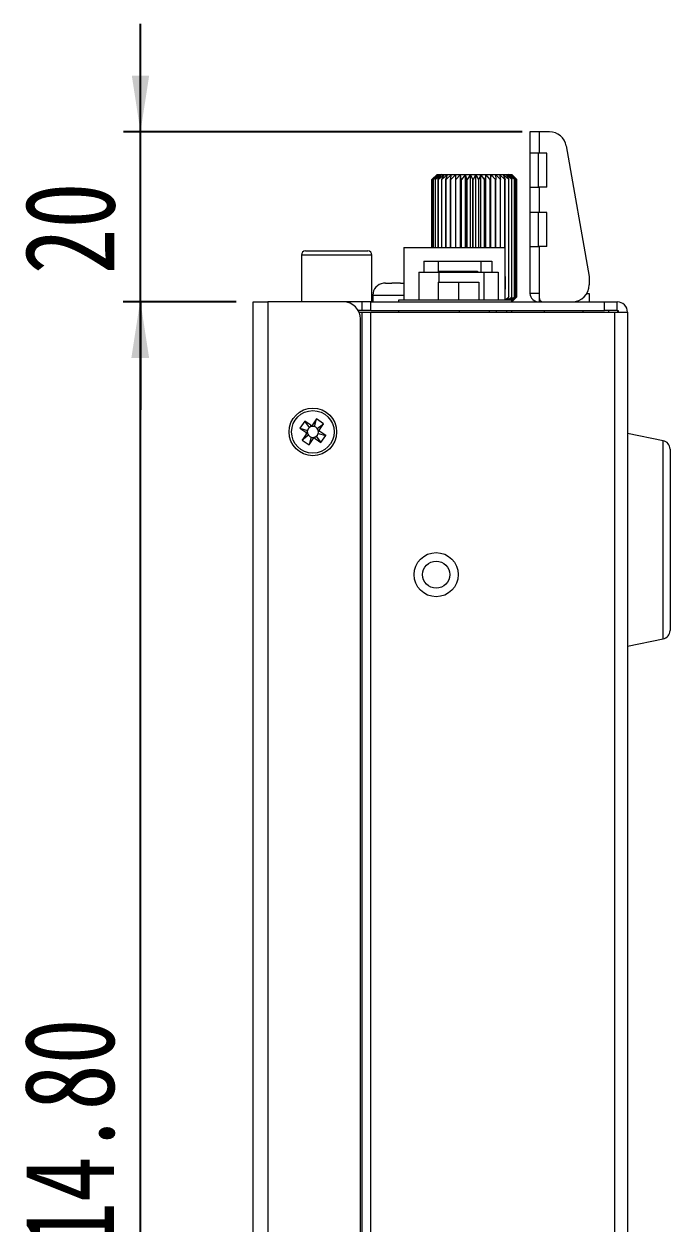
# Model space of a CAD drawing. Header units: millimetres. Extents: x 5 to 415, y 5 to 292.
# Drawn here: x 317.9 to 355.9, y 147.9 to 218.5 of the extents above; entities that cross this region are included whole.
import ezdxf

# ---------------------------------------------------------------- set-up
doc = ezdxf.new("R2010")
doc.units = ezdxf.units.MM
doc.styles.add('SLDTEXTSTYLE0', font='TXT', dxfattribs={"width": 0.75})
doc.dimstyles.new('SLDDIMSTYLE1', dxfattribs={"dimtxt": 5.291667, "dimasz": 3.302, "dimexe": 0, "dimexo": 0.0625, "dimgap": 1.322917, "dimtad": 1, "dimlfac": 2, "dimrnd": 1e-09, "dimzin": 12, "dimdsep": 46, "dimtxsty": 'SLDTEXTSTYLE0', "dimsah": 1, "dimcen": 0.09, "dimadec": 0, "dimazin": 3, "dimtfac": 1, "dimtmove": 0, "dimatfit": 0, "dimfxl": 1, "dimfrac": 2, "dimtolj": 1, "dimtzin": 12, "dimarcsym": 0})
doc.dimstyles.new('SLDDIMSTYLE2', dxfattribs={"dimtxt": 5.291667, "dimasz": 3.302, "dimexe": 0, "dimexo": 0.0625, "dimgap": 1.322917, "dimtad": 1, "dimlfac": 2, "dimrnd": 1e-09, "dimzin": 4, "dimdsep": 46, "dimtxsty": 'SLDTEXTSTYLE0', "dimsah": 1, "dimcen": 0.09, "dimadec": 0, "dimazin": 1, "dimtfac": 1, "dimtofl": 0, "dimtmove": 0, "dimatfit": 3, "dimfxl": 1, "dimfrac": 2, "dimtolj": 1, "dimtzin": 12, "dimarcsym": 0})

# ---------------------------------------------------------------- blocks, each defined once
blk = doc.blocks.new('_D_3')
for p, q in [((330.376, 202.144), (323.713, 202.144)), ((324.713, 202.144), (324.713, 94.744)), ((331.126, 94.744), (323.713, 94.744))]:
    blk.add_line(p, q)
for points in [[(324.713, 202.144), (324.205, 198.842), (325.221, 198.842)], [(324.713, 94.744), (325.221, 98.046), (324.205, 98.046)]]:
    blk.add_solid(points)
at = {"insert": (317.892, 143.781), "char_height": 5.2917, "attachment_point": 1, "rotation": 90, "style": 'SLDTEXTSTYLE0'}
blk.add_mtext('214.80', dxfattribs=at)
blk = doc.blocks.new('_D_4')
for p, q in [((324.741, 212.144), (324.741, 218.494)), ((347.176, 212.144), (323.741, 212.144)), ((324.741, 202.144), (324.741, 212.144)), ((330.376, 202.144), (323.741, 202.144)), ((324.741, 202.144), (324.741, 195.794))]:
    blk.add_line(p, q)
for points in [[(324.741, 212.144), (325.249, 215.446), (324.233, 215.446)], [(324.741, 202.144), (324.233, 198.842), (325.249, 198.842)]]:
    blk.add_solid(points)
at = {"insert": (317.92, 203.764), "char_height": 5.2917, "attachment_point": 1, "rotation": 90, "style": 'SLDTEXTSTYLE0'}
blk.add_mtext('20', dxfattribs=at)

msp = doc.modelspace()

# ---------------------------------------------------------------- linework, layer by layer
at = {"color": 7, "linetype": 'Continuous', "lineweight": 15}
for p, q in [((347.626, 212.1444), (347.626, 210.8944)), ((348.176, 212.1444), (347.626, 212.1444)), ((348.176, 212.1444), (348.176, 210.8944)), ((348.787, 212.1444), (348.176, 212.1444)), ((349.7718, 211.3182), (351.126, 203.6444)), ((348.176, 210.8944), (347.626, 210.8944)), ((347.626, 210.8944), (347.626, 208.8944)), ((348.126, 210.8944), (348.126, 208.8944)), ((348.626, 210.8944), (348.176, 210.8944)), ((348.626, 208.8944), (348.626, 210.8944)), ((342.176, 209.6444), (341.876, 209.3444)), ((342.1813, 209.6444), (341.876, 209.3444)), ((341.8997, 209.3444), (342.1813, 209.6444)), ((342.224, 209.6444), (341.9009, 209.3444)), ((341.9716, 209.3444), (342.224, 209.6444)), ((342.3086, 209.6444), (341.9741, 209.3444)), ((342.0903, 209.3444), (342.3086, 209.6444)), ((342.4335, 209.6444), (342.0939, 209.3444)), ((342.176, 209.6444), (342.1813, 209.6444)), ((342.1813, 209.6444), (342.224, 209.6444)), ((342.224, 209.6444), (342.3086, 209.6444)), ((342.2534, 209.3444), (342.4335, 209.6444)), ((342.5961, 209.6444), (342.2583, 209.3444)), ((342.3086, 209.6444), (342.4335, 209.6444)), ((342.4335, 209.6444), (342.5961, 209.6444)), ((342.4579, 209.3444), (342.5961, 209.6444)), ((342.7934, 209.6444), (342.4638, 209.3444)), ((342.5961, 209.6444), (342.7934, 209.6444)), ((342.6998, 209.3444), (342.7934, 209.6444)), ((343.0215, 209.6444), (342.7065, 209.3444)), ((342.7934, 209.6444), (343.0215, 209.6444)), ((342.9742, 209.3444), (343.0215, 209.6444)), ((343.276, 209.6444), (342.9817, 209.3444)), ((343.0215, 209.6444), (343.276, 209.6444)), ((343.276, 209.6444), (343.5518, 209.6444)), ((343.5518, 209.6444), (343.2841, 209.3444)), ((343.5518, 209.6444), (343.8437, 209.6444)), ((343.5991, 209.3444), (343.5518, 209.6444)), ((343.5518, 205.3444), (343.5518, 209.6444)), ((343.8437, 209.6444), (343.6077, 209.3444)), ((343.8437, 209.6444), (344.146, 209.6444)), ((343.9374, 209.3444), (343.8437, 209.6444)), ((343.8437, 205.3444), (343.8437, 209.6444)), ((344.146, 209.6444), (343.9463, 209.3444)), ((344.146, 209.6444), (344.4527, 209.6444)), ((344.2842, 209.3444), (344.146, 209.6444)), ((344.146, 205.3444), (344.146, 209.6444)), ((344.4527, 209.6444), (344.2932, 209.3444)), ((344.4527, 205.3444), (344.4527, 209.6444)), ((344.6328, 209.3444), (344.4527, 209.6444)), ((344.4527, 209.6444), (344.758, 209.6444)), ((344.758, 209.6444), (344.6418, 209.3444)), ((344.758, 205.3444), (344.758, 209.6444)), ((344.758, 209.6444), (345.0558, 209.6444)), ((344.9764, 209.3444), (344.758, 209.6444)), ((345.0558, 209.6444), (344.9852, 209.3444)), ((345.0558, 205.3444), (345.0558, 209.6444)), ((345.3083, 209.3444), (345.0558, 209.6444)), ((345.0558, 209.6444), (345.3404, 209.6444)), ((345.3404, 209.6444), (345.3167, 209.3444)), ((345.3404, 205.3444), (345.3404, 209.6444)), ((345.622, 209.3444), (345.3404, 209.6444)), ((345.3404, 209.6444), (345.6062, 209.6444)), ((345.6062, 209.6444), (345.6299, 209.3444)), ((345.9115, 209.3444), (345.6062, 209.6444)), ((345.6062, 209.6444), (345.8481, 209.6444)), ((345.8481, 209.6444), (345.9187, 209.3444)), ((346.1712, 209.3444), (345.8481, 209.6444)), ((345.8481, 209.6444), (346.0613, 209.6444)), ((346.0613, 209.6444), (346.1775, 209.3444)), ((346.3958, 209.3444), (346.0613, 209.6444)), ((346.0613, 209.6444), (346.2417, 209.6444)), ((346.2417, 209.6444), (346.4012, 209.3444)), ((346.5812, 209.3444), (346.2417, 209.6444)), ((346.2417, 209.6444), (346.3858, 209.6444)), ((346.3858, 209.6444), (346.5855, 209.3444)), ((346.7236, 209.3444), (346.3858, 209.6444)), ((346.3858, 209.6444), (346.4907, 209.6444)), ((346.4907, 209.6444), (346.7267, 209.3444)), ((346.8204, 209.3444), (346.4907, 209.6444)), ((346.4907, 209.6444), (346.5546, 209.6444)), ((346.5546, 209.6444), (346.8223, 209.3444)), ((346.8696, 209.3444), (346.5546, 209.6444)), ((346.5546, 209.6444), (346.576, 209.6444)), ((346.576, 209.6444), (346.8702, 209.3444)), ((341.876, 209.3444), (341.876, 209.3444)), ((341.876, 205.3444), (341.876, 209.3444)), ((341.9009, 209.3444), (341.8997, 209.3444)), ((341.8997, 205.3444), (341.8997, 209.3444)), ((341.9009, 205.3444), (341.9009, 209.3444)), ((341.9741, 209.3444), (341.9716, 209.3444)), ((341.9716, 205.3444), (341.9716, 209.3444)), ((341.9741, 205.3444), (341.9741, 209.3444)), ((342.0939, 209.3444), (342.0903, 209.3444)), ((342.0903, 205.3444), (342.0903, 209.3444)), ((342.0939, 205.3444), (342.0939, 209.3444)), ((342.2583, 209.3444), (342.2534, 209.3444)), ((342.2534, 205.3444), (342.2534, 209.3444)), ((342.2583, 205.3444), (342.2583, 209.3444)), ((342.4579, 205.3444), (342.4579, 209.3444)), ((342.4638, 209.3444), (342.4579, 209.3444)), ((342.4638, 205.3444), (342.4638, 209.3444)), ((342.7065, 209.3444), (342.6998, 209.3444)), ((342.6998, 205.3444), (342.6998, 209.3444)), ((342.7065, 205.3444), (342.7065, 209.3444)), ((342.9742, 205.3444), (342.9742, 209.3444)), ((342.9817, 209.3444), (342.9742, 209.3444)), ((342.9817, 205.3444), (342.9817, 209.3444)), ((343.2841, 209.3444), (343.276, 209.3444)), ((343.276, 205.3444), (343.276, 209.3444)), ((343.2841, 205.3444), (343.2841, 209.3444)), ((343.5991, 205.3444), (343.5991, 209.3444)), ((343.6077, 209.3444), (343.5991, 209.3444)), ((343.6077, 205.3444), (343.6077, 209.3444)), ((343.9374, 205.3444), (343.9374, 209.3444)), ((343.9463, 209.3444), (343.9374, 209.3444)), ((343.9463, 205.3444), (343.9463, 209.3444)), ((344.2932, 209.3444), (344.2842, 209.3444)), ((344.2842, 205.3444), (344.2842, 209.3444)), ((344.2932, 205.3444), (344.2932, 209.3444)), ((344.6328, 205.3444), (344.6328, 209.3444)), ((344.6418, 209.3444), (344.6328, 209.3444)), ((344.6418, 205.3444), (344.6418, 209.3444)), ((344.9764, 205.3444), (344.9764, 209.3444)), ((344.9852, 209.3444), (344.9764, 209.3444)), ((344.9852, 205.3444), (344.9852, 209.3444)), ((345.3083, 205.3444), (345.3083, 209.3444)), ((345.3167, 209.3444), (345.3083, 209.3444)), ((345.3167, 205.3444), (345.3167, 209.3444)), ((345.622, 205.3444), (345.622, 209.3444)), ((345.6299, 209.3444), (345.622, 209.3444)), ((345.6299, 205.3444), (345.6299, 209.3444)), ((345.9115, 205.3444), (345.9115, 209.3444)), ((345.9187, 209.3444), (345.9115, 209.3444)), ((345.9187, 205.3444), (345.9187, 209.3444)), ((346.1712, 205.3444), (346.1712, 209.3444)), ((346.1775, 209.3444), (346.1712, 209.3444)), ((346.1775, 203.6505), (346.1775, 209.3444)), ((346.3958, 202.4444), (346.3958, 209.3444)), ((346.4012, 209.3444), (346.3958, 209.3444)), ((346.4012, 202.4444), (346.4012, 209.3444)), ((346.5812, 202.4444), (346.5812, 209.3444)), ((346.5855, 209.3444), (346.5812, 209.3444)), ((346.5855, 202.4444), (346.5855, 209.3444)), ((346.7236, 202.4444), (346.7236, 209.3444)), ((346.7267, 209.3444), (346.7236, 209.3444)), ((346.7267, 202.4444), (346.7267, 209.3444)), ((346.8204, 202.4444), (346.8204, 209.3444)), ((346.8223, 209.3444), (346.8204, 209.3444)), ((346.8223, 202.4444), (346.8223, 209.3444)), ((346.8702, 209.3444), (346.8696, 209.3444)), ((346.8696, 202.4444), (346.8696, 209.3444)), ((346.8702, 202.4444), (346.8702, 209.3444)), ((347.626, 208.8944), (347.626, 207.3944)), ((347.626, 208.8944), (348.176, 208.8944)), ((348.176, 208.8944), (348.176, 207.3944)), ((348.626, 208.8944), (348.176, 208.8944)), ((348.176, 207.3944), (347.626, 207.3944)), ((347.626, 207.3944), (347.626, 205.3944)), ((348.126, 207.3944), (348.126, 205.3944)), ((348.626, 207.3944), (348.176, 207.3944)), ((348.626, 205.3944), (348.626, 207.3944)), ((340.2259, 205.3444), (340.2259, 202.2644)), ((340.2259, 205.3444), (346.1759, 205.3444)), ((346.1759, 202.2644), (346.1759, 205.3444)), ((347.626, 205.3944), (347.626, 202.6444)), ((347.626, 205.3944), (348.176, 205.3944)), ((348.176, 205.3944), (348.176, 202.6444)), ((348.626, 205.3944), (348.176, 205.3944)), ((334.2009, 204.8944), (334.2009, 202.1444)), ((334.4509, 205.1444), (338.1009, 205.1444)), ((338.3509, 202.1444), (338.3509, 204.8944)), ((341.1135, 203.8944), (341.1135, 202.2644)), ((341.1135, 203.8944), (342.2871, 203.8944)), ((341.401, 204.5444), (341.401, 203.8944)), ((341.401, 204.5444), (342.244, 204.5444)), ((342.244, 204.5444), (344.744, 204.5444)), ((342.251, 203.9444), (342.251, 203.8944)), ((342.251, 203.9444), (343.401, 203.9444)), ((342.2871, 203.8944), (344.9371, 203.8944)), ((343.401, 203.9444), (343.401, 203.8944)), ((343.401, 203.9444), (344.551, 203.9444)), ((344.551, 203.9444), (344.551, 203.8944)), ((344.744, 204.5444), (345.401, 204.5444)), ((344.9371, 203.8944), (345.7635, 203.8944)), ((345.401, 204.5444), (345.401, 203.8944)), ((345.7635, 203.8944), (345.7635, 202.2644)), ((339.1538, 203.2444), (339.0322, 203.2352)), ((339.1538, 203.2444), (339.5259, 203.2444)), ((339.528, 203.2352), (339.5259, 203.2444)), ((340.0259, 203.2444), (340.2259, 203.2444)), ((342.2477, 203.2944), (342.2477, 202.2644)), ((342.2477, 203.2944), (343.4385, 203.2944)), ((343.4385, 203.2944), (343.4385, 202.2644)), ((343.4385, 203.2944), (344.6292, 203.2944)), ((344.6292, 203.2944), (344.6292, 202.2644)), ((346.1877, 203.6444), (346.1759, 203.6514)), ((346.1877, 203.6444), (346.1877, 202.8944)), ((351.126, 203.6444), (351.126, 203.1444)), ((338.4009, 202.5398), (338.4009, 202.1444)), ((346.1759, 202.8873), (346.1877, 202.8944)), ((346.1775, 202.4444), (346.1775, 202.8882)), ((348.176, 202.6444), (347.626, 202.6444)), ((348.176, 202.6444), (348.176, 202.3944)), ((350.992, 202.6444), (351.126, 202.6444)), ((351.001, 202.6444), (351.001, 202.6602)), ((351.126, 202.6444), (351.126, 202.1444)), ((331.376, 105.7444), (331.376, 202.1444)), ((331.376, 202.1444), (332.226, 202.1444)), ((332.226, 202.1444), (332.226, 105.7444)), ((336.676, 202.1444), (332.226, 202.1444)), ((337.776, 202.1444), (336.676, 202.1444)), ((337.776, 201.6444), (337.776, 202.1444)), ((338.276, 202.1444), (337.776, 202.1444)), ((338.276, 201.6444), (338.276, 202.1444)), ((338.276, 202.1444), (352.026, 202.1444)), ((339.926, 202.1444), (339.926, 202.2644)), ((339.926, 202.2644), (346.576, 202.2644)), ((346.1951, 202.2644), (346.3958, 202.4444)), ((346.4012, 202.4444), (346.3055, 202.2644)), ((346.3775, 202.2644), (346.5812, 202.4444)), ((346.3958, 202.4444), (346.4012, 202.4444)), ((346.5855, 202.4444), (346.4656, 202.2644)), ((346.5209, 202.2644), (346.7236, 202.4444)), ((346.7267, 202.4444), (346.576, 202.2527)), ((346.576, 202.2219), (346.8204, 202.4444)), ((346.8223, 202.4444), (346.576, 202.1684)), ((346.8702, 202.4444), (346.576, 202.1444)), ((346.576, 202.1648), (346.8696, 202.4444)), ((346.576, 202.1444), (346.576, 202.2644)), ((346.5812, 202.4444), (346.5855, 202.4444)), ((346.7236, 202.4444), (346.7267, 202.4444)), ((346.8204, 202.4444), (346.8223, 202.4444)), ((346.8696, 202.4444), (346.8702, 202.4444)), ((352.026, 201.6444), (352.026, 202.1444)), ((352.026, 202.1444), (352.776, 202.1444)), ((352.776, 201.6444), (352.776, 202.1444)), ((337.776, 201.6444), (337.542, 201.6444)), ((337.5925, 201.5444), (337.776, 201.5444)), ((337.676, 106.7444), (337.676, 201.1444)), ((338.276, 201.6444), (337.776, 201.6444)), ((337.776, 106.9944), (337.776, 201.5444)), ((337.776, 201.5444), (338.276, 201.5444)), ((338.276, 201.6444), (352.026, 201.6444)), ((338.276, 106.9944), (338.276, 201.5444)), ((338.276, 201.5444), (352.626, 201.5444)), ((339.926, 201.5444), (339.926, 201.6444)), ((343.486, 201.6444), (343.486, 201.5444)), ((345.236, 201.6444), (345.236, 201.5444)), ((345.661, 201.6444), (345.661, 201.5444)), ((346.261, 201.6444), (346.261, 201.5444)), ((346.576, 201.5444), (346.576, 201.6444)), ((348.476, 201.6444), (348.476, 201.5444)), ((350.776, 201.5444), (350.776, 201.6444)), ((352.776, 201.6444), (352.026, 201.6444)), ((352.626, 101.5944), (352.626, 201.5444)), ((352.626, 201.5444), (353.376, 201.5444)), ((352.7885, 201.6436), (352.7885, 201.5444)), ((353.376, 201.5444), (353.376, 101.5944)), ((334.3983, 195.1243), (334.1159, 194.7117)), ((334.1159, 194.7117), (334.4667, 194.4715)), ((334.1159, 194.7117), (334.5635, 194.5837)), ((334.7492, 194.8841), (334.3983, 195.1243)), ((334.6796, 194.7533), (334.3983, 195.1243)), ((335.0933, 195.2545), (334.8531, 194.9036)), ((334.9653, 194.8068), (335.0933, 195.2545)), ((335.5059, 194.972), (335.0933, 195.2545)), ((335.1349, 194.6907), (335.5059, 194.972)), ((335.2657, 194.6212), (335.5059, 194.972)), ((334.4862, 194.3676), (334.246, 194.0167)), ((334.617, 194.298), (334.246, 194.0167)), ((334.246, 194.0167), (334.6586, 193.7343)), ((334.7866, 194.1819), (334.6586, 193.7343)), ((334.6586, 193.7343), (334.8988, 194.0851)), ((335.0028, 194.1046), (335.3536, 193.8644)), ((335.0723, 194.2354), (335.3536, 193.8644)), ((335.1884, 194.405), (335.6361, 194.277)), ((335.6361, 194.277), (335.2852, 194.5172)), ((335.3536, 193.8644), (335.6361, 194.277)), ((355.474, 193.9747), (353.376, 194.3944)), ((355.876, 193.4845), (355.876, 182.8043)), ((353.376, 181.8944), (355.474, 182.314))]:
    msp.add_line(p, q, dxfattribs=at)
at = {"color": 8, "linetype": 'Continuous', "lineweight": 15}
for p, q in [((338.3509, 204.8944), (334.2009, 204.8944)), ((342.244, 204.5444), (342.244, 203.8944)), ((342.2871, 203.8944), (342.2871, 203.2944)), ((344.744, 204.5444), (344.744, 203.8944)), ((344.9371, 203.8944), (344.9371, 202.2644)), ((338.4009, 202.5398), (340.2259, 202.5398)), ((348.176, 202.3944), (348.176, 202.1444)), ((352.2885, 201.5444), (352.2885, 201.6444)), ((355.474, 182.314), (355.474, 193.9747))]:
    msp.add_line(p, q, dxfattribs=at)
at = {"color": 7, "linetype": 'Continuous', "lineweight": 15, "flags": 128}
for points in [[(334.6796, 194.7533), (334.6075, 194.6782), (334.5635, 194.5837)], [(334.8161, 194.8138), (334.7443, 194.7916), (334.6796, 194.7533)], [(334.9653, 194.8068), (334.8911, 194.8191), (334.8161, 194.8138)], [(335.1349, 194.6907), (335.0598, 194.7628), (334.9653, 194.8068)], [(334.5635, 194.5837), (334.5513, 194.5095), (334.5565, 194.4345)], [(334.5565, 194.4345), (334.5788, 194.3627), (334.617, 194.298)], [(334.617, 194.298), (334.6922, 194.2259), (334.7866, 194.1819)], [(334.7866, 194.1819), (334.8608, 194.1697), (334.9358, 194.1749)], [(334.9358, 194.1749), (335.0076, 194.1972), (335.0723, 194.2354)], [(335.0723, 194.2354), (335.1444, 194.3106), (335.1884, 194.405)], [(335.1954, 194.5542), (335.1732, 194.626), (335.1349, 194.6907)], [(335.1884, 194.405), (335.2007, 194.4792), (335.1954, 194.5542)]]:
    msp.add_lwpolyline(points, dxfattribs=at)
at = {"color": 7, "linetype": 'Continuous', "lineweight": 15}
for centre, radius in [((334.876, 194.4944), 1.4), ((334.876, 194.4944), 1.25), ((342.126, 186.0944), 1.3), ((342.126, 186.0944), 0.8)]:
    msp.add_circle(centre, radius, dxfattribs=at)
for centre, radius, start, end in [((348.787, 211.1444), 1, 10.00798, 90), ((334.4509, 204.8944), 0.25, 90, 180), ((338.1009, 204.8944), 0.25, 0, 90), ((339.1054, 202.5398), 0.7045, 96.211825, 180), ((348.176, 202.6944), 0.55, 185.215909, 270), ((350.126, 203.1444), 1, 270, 0), ((336.676, 201.1444), 1, 0, 90), ((348.426, 202.3944), 0.25, 180, 270), ((352.776, 201.5444), 0.6, 0, 90), ((352.776, 201.5444), 0.1, 0, 90), ((355.376, 193.4845), 0.5, 0, 78.690068), ((355.376, 182.8043), 0.5, 281.309932, 0)]:
    msp.add_arc(centre, radius, start, end, dxfattribs=at)
for points, knots in [([(343.276, 209.3444), (343.276, 209.4324), (343.276, 209.533), (343.276, 209.632), (343.276, 209.6444)], [0, 0, 0, 0, 0.8750024, 1, 1, 1, 1]), ([(339.0322, 203.2352), (339.0306, 203.2375), (339.0285, 203.2404), (339.0289, 203.2399), (339.0289, 203.2398)], [0, 0, 0, 0, 0.7956417, 1, 1, 1, 1]), ([(340.0238, 203.2352), (339.9581, 203.2372), (339.8426, 203.2408), (339.6772, 203.2403), (339.5778, 203.2369), (339.528, 203.2352)], [0, 0, 0, 0, 0.3978821, 0.6988083, 1, 1, 1, 1]), ([(340.0259, 203.2444), (340.0258, 203.244), (340.0257, 203.2432), (340.0245, 203.2379), (340.0238, 203.2352)], [0, 0, 0, 0, 0.4984863, 1, 1, 1, 1]), ([(334.7492, 194.8841), (334.7566, 194.8801), (334.7714, 194.8719), (334.7972, 194.8699), (334.8219, 194.876), (334.8411, 194.8883), (334.8497, 194.8992), (334.8531, 194.9036)], [0, 0, 0, 0, 0.2149641, 0.4299691, 0.6443339, 0.8584311, 1, 1, 1, 1]), ([(334.8161, 194.8138), (334.816, 194.8138), (334.8035, 194.814), (334.7824, 194.827), (334.7615, 194.8562), (334.7537, 194.8684), (334.7496, 194.8841), (334.7492, 194.8841), (334.7492, 194.8841)], [0, 0, 0, 0, 0.0036603, 0.2632788, 0.5080274, 0.9492455, 0.9999416, 1, 1, 1, 1]), ([(334.8531, 194.9036), (334.8531, 194.9036), (334.8531, 194.9036), (334.853, 194.8867), (334.8522, 194.8734), (334.8439, 194.8428), (334.8335, 194.8266), (334.8248, 194.8184), (334.8193, 194.8151), (334.8163, 194.8139), (334.8161, 194.8138)], [0, 0, 0, 0, 0.0000583, 0.050739, 0.4918129, 0.7364842, 0.865944, 0.9310441, 0.9963399, 1, 1, 1, 1]), ([(334.4862, 194.3676), (334.4903, 194.375), (334.4984, 194.3898), (334.5005, 194.4156), (334.4943, 194.4403), (334.482, 194.4595), (334.4711, 194.4681), (334.4667, 194.4715)], [0, 0, 0, 0, 0.2149623, 0.4299806, 0.644345, 0.8584218, 1, 1, 1, 1]), ([(334.4667, 194.4715), (334.4667, 194.4715), (334.4678, 194.4715), (334.479, 194.4714), (334.498, 194.4706), (334.5274, 194.4623), (334.5438, 194.4519), (334.552, 194.4432), (334.5552, 194.4378), (334.5565, 194.4347), (334.5565, 194.4345)], [0, 0, 0, 0, 0.0000588, 0.0507385, 0.4918127, 0.7364824, 0.8659421, 0.9310431, 0.9963391, 1, 1, 1, 1]), ([(334.5565, 194.4345), (334.5565, 194.4344), (334.5563, 194.4219), (334.5432, 194.4005), (334.5152, 194.3815), (334.4974, 194.3649), (334.4872, 194.3697), (334.4862, 194.3676), (334.4862, 194.3676)], [0, 0, 0, 0, 0.0036611, 0.2632788, 0.5080275, 0.9492438, 0.9999394, 1, 1, 1, 1]), ([(334.8988, 194.0851), (334.8988, 194.0851), (334.8988, 194.0851), (334.8989, 194.1021), (334.8997, 194.1153), (334.908, 194.1459), (334.9184, 194.1622), (334.9271, 194.1704), (334.9326, 194.1736), (334.9356, 194.1749), (334.9358, 194.1749)], [0, 0, 0, 0, 0.0000583, 0.050739, 0.4918129, 0.7364842, 0.8659442, 0.9310441, 0.9963399, 1, 1, 1, 1]), ([(335.0028, 194.1046), (334.9953, 194.1087), (334.9805, 194.1168), (334.9547, 194.1189), (334.9301, 194.1127), (334.9108, 194.1004), (334.9022, 194.0895), (334.8988, 194.0851)], [0, 0, 0, 0, 0.2149646, 0.4299702, 0.6443356, 0.8584334, 1, 1, 1, 1]), ([(334.9358, 194.1749), (334.936, 194.1749), (334.9484, 194.1748), (334.9695, 194.1618), (334.9905, 194.1325), (334.9983, 194.1203), (335.0024, 194.1046), (335.0028, 194.1046), (335.0028, 194.1046)], [0, 0, 0, 0, 0.0036603, 0.2632787, 0.5080274, 0.9492455, 0.9999416, 1, 1, 1, 1]), ([(335.1954, 194.5542), (335.1954, 194.5544), (335.1956, 194.5669), (335.2088, 194.5882), (335.2368, 194.6072), (335.2545, 194.6239), (335.2647, 194.6191), (335.2657, 194.6212), (335.2657, 194.6212)], [0, 0, 0, 0, 0.0036611, 0.2632786, 0.5080276, 0.9492435, 0.9999394, 1, 1, 1, 1]), ([(335.2852, 194.5172), (335.2852, 194.5172), (335.284, 194.5172), (335.2735, 194.5173), (335.2538, 194.5181), (335.2245, 194.5264), (335.2082, 194.5368), (335.2, 194.5456), (335.1967, 194.551), (335.1955, 194.554), (335.1954, 194.5542)], [0, 0, 0, 0, 0.0000589, 0.0507387, 0.4918131, 0.7364829, 0.8659448, 0.9310432, 0.9963392, 1, 1, 1, 1]), ([(335.2657, 194.6212), (335.2617, 194.6137), (335.2535, 194.5989), (335.2515, 194.5731), (335.2576, 194.5485), (335.2699, 194.5292), (335.2808, 194.5206), (335.2852, 194.5172)], [0, 0, 0, 0, 0.2149633, 0.429981, 0.6443438, 0.8584222, 1, 1, 1, 1])]:
    msp.add_open_spline(points, degree=3, knots=knots, dxfattribs=at)

# ---------------------------------------------------------------- dimensions: what is measured, and where the dimension line sits
for base, p2, dimstyle, picture, middle in [((324.7412, 212.1444), (348.176, 212.1444), 'SLDDIMSTYLE1', '_D_4', (324.7412, 207.6741)), ((324.7129, 94.7444), (332.126, 94.7444), 'SLDDIMSTYLE2', '_D_3', (324.7129, 154.5313))]:
    dim = msp.add_linear_dim(base=base, p1=(331.376, 202.1444), p2=p2, angle=90, dimstyle=dimstyle)
    dim.commit()
    dim.dimension.update_dxf_attribs({"geometry": picture, "text_midpoint": middle, "dimtype": 160})

doc.saveas('drawing.dxf')
